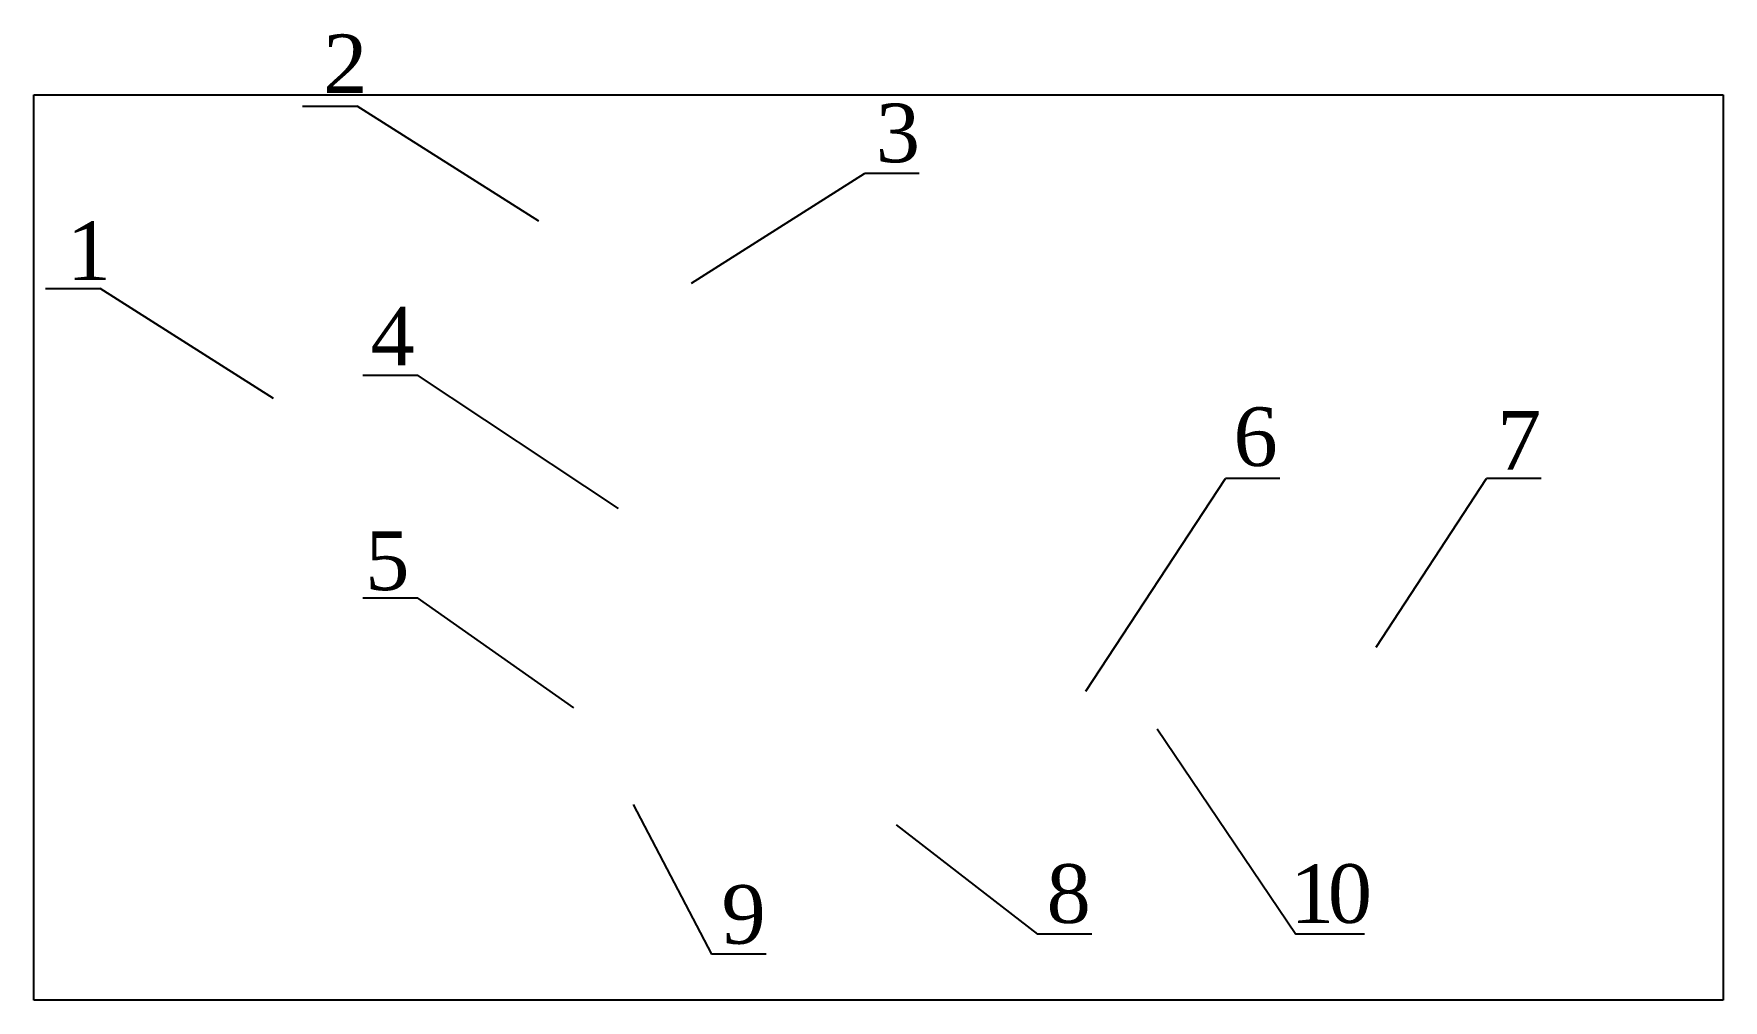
# Paper-space layout 'Чертёж' of a CAD drawing. Header units: millimetres. Extents: x 33 to 177, y 185 to 267.
import ezdxf

# ---------------------------------------------------------------- set-up
doc = ezdxf.new("R2010")
doc.units = ezdxf.units.MM
doc.linetypes.add('GOST2.303 5', pattern=[24, 20, -1.5, 1, -1.5])
for name, color, linetype, lineweight in [('Выноски', 7, 'Continuous', 25), ('Текст', 7, 'GOST2.303 5', 35), ('Тонкие', 7, 'Continuous', 25)]:
    doc.layers.add(name, color=color, linetype=linetype, lineweight=lineweight)
doc.styles.add('таймс5', font='times.ttf', dxfattribs={"height": 5})
picture_1 = doc.add_image_def('image1.png', size_in_pixel=(2800, 1500))

psp = doc.layouts.new('Чертёж')

# ---------------------------------------------------------------- linework, layer by layer
at = {"layer": 'Выноски'}
for p, q in [((55.93, 260.97), (60.58, 260.97)), ((76.08, 251.14), (60.58, 260.97)), ((89.11, 245.85), (103.89, 255.22)), ((108.54, 255.22), (103.89, 255.22)), ((34, 245.41), (38.65, 245.41)), ((53.43, 236.03), (38.65, 245.41)), ((61.08, 238.01), (65.73, 238.01)), ((82.89, 226.65), (65.73, 238.01)), ((122.76, 211.05), (134.67, 229.19)), ((139.33, 229.19), (134.67, 229.19)), ((147.53, 214.82), (156.97, 229.19)), ((161.62, 229.19), (156.97, 229.19)), ((61.08, 219.01), (65.73, 219.01)), ((79.07, 209.64), (65.73, 219.01)), ((128.85, 207.84), (140.69, 190.32)), ((84.13, 201.39), (90.82, 188.62)), ((106.58, 199.64), (118.63, 190.32)), ((123.29, 190.32), (118.63, 190.32)), ((146.55, 190.32), (140.69, 190.32)), ((95.48, 188.62), (90.82, 188.62))]:
    psp.add_line(p, q, dxfattribs=at)

# ---------------------------------------------------------------- texts
at = {"layer": 'Текст', "char_height": 5, "style": 'таймс5'}
for s, insert, width, attachment_point in [('2', (57.68, 267.08), 2.7695, 1), ('3', (108.62, 261.18), 1.6732, 3), ('1', (35.81, 251.12), 2.7695, 1), ('4', (61.72, 243.84), 1.6732, 1)]:
    psp.add_mtext(s, dxfattribs=dict(at, insert=insert, width=width, attachment_point=attachment_point))
for s, insert, attachment_point in [('6', (139.14, 235.27), 3), ('7', (161.63, 234.95), 3), ('5', (61.27, 224.68), 1), ('8', (123.19, 196.28), 3), ('{\\T0.85;1}0', (147.19, 196.28), 3), ('9', (95.45, 194.51), 3)]:
    psp.add_mtext(s, dxfattribs=dict(at, insert=insert, attachment_point=attachment_point))

# ---------------------------------------------------------------- pictures from other files: only their frames are drawn
at = {"layer": 'Тонкие', "color": 7, "true_color": 0xffffff}
image = psp.add_image(picture_1, insert=(32.99, 184.69), size_in_units=(144.17, 77.23), dxfattribs=at)
image.dxf.flags = 7

doc.saveas('drawing.dxf')
